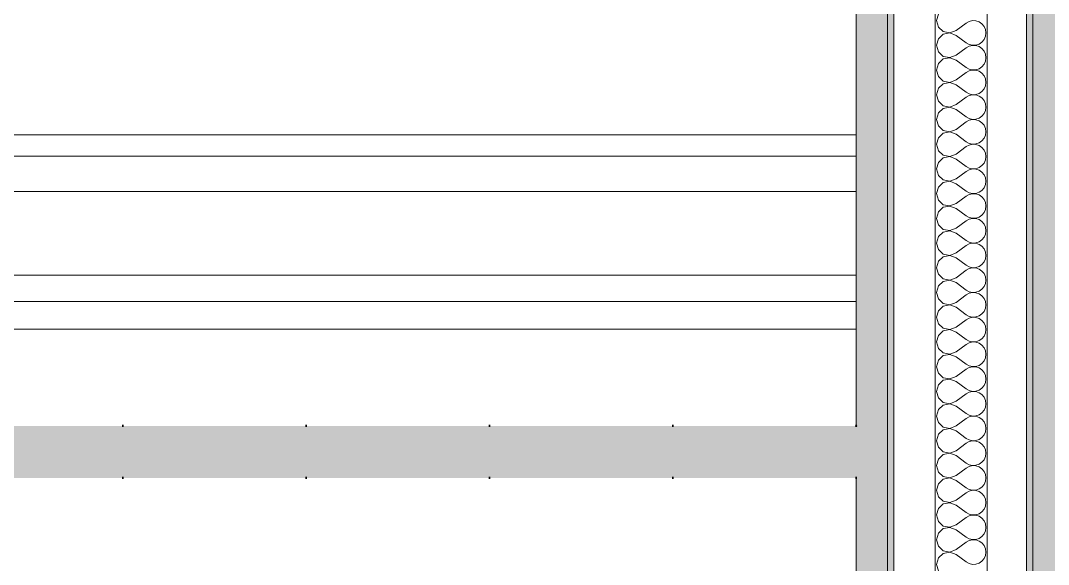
# Model space of a CAD drawing. Header units: millimetres. Extents: x -48147 to 1436659, y -488302 to 18123.
# Drawn here: x 1423516.2 to 1424011.1, y -480074.5 to -479812.5 of the extents above; entities that cross this region are included whole.
import ezdxf

# ---------------------------------------------------------------- set-up
doc = ezdxf.new("R2010")
doc.units = ezdxf.units.MM
doc.header["$MEASUREMENT"] = 0
doc.linetypes.add('Dense Dotted', pattern=[88.194442, 0, -88.194442])
doc.linetypes.add('Wipeout_Contour', pattern=[1000, 0, -1000])
for name, color, linetype in [('New_A-20-M_Ceiling', 7, 'Continuous'), ('New_A-25-M_Wall_Int', 7, 'Continuous'), ('S-280-M_STRUCT_FRAME.IFC Import', 7, 'Continuous')]:
    doc.layers.add(name, color=color, linetype=linetype)
for name, color, linetype, lineweight, true_color in [('New_A-20-M_Ceiling_Pen_No__29', 7, 'Continuous', 50, 0x2a2a2a), ('New_A-20-M_Ceiling_Pen_No__81', 7, 'Continuous', 20, 0x6a6a6a), ('New_A-25-M_Wall_Int_Pen_No__107', 7, 'Continuous', 15, 0xa6a6a6)]:
    doc.layers.add(name, color=color, linetype=linetype, lineweight=lineweight, true_color=true_color)
doc.layers.add('New_A-25-M_Wall_Int_Pen_No__1', color=7, linetype='Continuous', lineweight=13)
doc.layers.add('S-280-M_STRUCT_FRAME.IFC Import_Pen_No__90', color=8, linetype='Continuous', lineweight=20)

# ---------------------------------------------------------------- blocks, each defined once
blk = doc.blocks.new('Section Elem_362_2', base_point=(1424163.9, -483032.8))
at = {"color": 254, "linetype": 'Wipeout_Contour', "lineweight": 0, "ltscale": 6004697.684397642}
blk.add_wipeout([(1420870.32, -479894.8), (1420870.32, -479935.2), (1423918.6, -479935.2), (1423918.6, -479894.8)], dxfattribs=at).dxf.layer = 'S-280-M_STRUCT_FRAME.IFC Import'
at = {"color": 254, "linetype": 'Wipeout_Contour', "lineweight": 0, "ltscale": 6004729.257699076}
blk.add_wipeout([(1420870.32, -479944.18), (1423918.6, -479944.18), (1423918.6, -479935.2), (1420870.32, -479935.2)], dxfattribs=at).dxf.layer = 'S-280-M_STRUCT_FRAME.IFC Import'
at = {"layer": 'S-280-M_STRUCT_FRAME.IFC Import_Pen_No__90', "linetype": 'Continuous'}
blk.add_line((1423918.6, -479935.2), (1420870.32, -479935.2), dxfattribs=at)
at = {"color": 254, "linetype": 'Wipeout_Contour', "lineweight": 0, "ltscale": 6004737.378187616}
blk.add_wipeout([(1420870.32, -479944.18), (1420870.32, -479947.9), (1423918.6, -479947.9), (1423918.6, -479944.18)], dxfattribs=at).dxf.layer = 'S-280-M_STRUCT_FRAME.IFC Import'
at = {"color": 254, "linetype": 'Wipeout_Contour', "lineweight": 0, "ltscale": 6004748.197344013}
blk.add_wipeout([(1420870.32, -479961.1), (1423918.6, -479961.1), (1423918.6, -479947.9), (1420870.32, -479947.9)], dxfattribs=at).dxf.layer = 'S-280-M_STRUCT_FRAME.IFC Import'
at = {"layer": 'S-280-M_STRUCT_FRAME.IFC Import_Pen_No__90', "linetype": 'Continuous'}
for p, q in [((1423918.6, -479947.9), (1420870.32, -479947.9)), ((1423918.6, -479961.1), (1420870.32, -479961.1))]:
    blk.add_line(p, q, dxfattribs=at)
blk = doc.blocks.new('Section Elem_367_2', base_point=(1424163.9, -483032.8))
at = {"color": 254, "linetype": 'Wipeout_Contour', "lineweight": 0, "ltscale": 6004641.683943286}
blk.add_wipeout([(1420870.32, -479874.81), (1423918.6, -479874.81), (1423918.6, -479867.6), (1420870.32, -479867.6)], dxfattribs=at).dxf.layer = 'S-280-M_STRUCT_FRAME.IFC Import'
at = {"layer": 'S-280-M_STRUCT_FRAME.IFC Import_Pen_No__90', "linetype": 'Continuous'}
blk.add_line((1423918.6, -479867.6), (1420870.32, -479867.6), dxfattribs=at)
at = {"color": 254, "linetype": 'Wipeout_Contour', "lineweight": 0, "ltscale": 6004648.205094613}
blk.add_wipeout([(1420870.32, -479877.8), (1423918.6, -479877.8), (1423918.6, -479874.81), (1420870.32, -479874.81)], dxfattribs=at).dxf.layer = 'S-280-M_STRUCT_FRAME.IFC Import'
at = {"color": 254, "linetype": 'Wipeout_Contour', "lineweight": 0, "ltscale": 6004660.983956441}
blk.add_wipeout([(1420870.32, -479877.8), (1420870.32, -479894.8), (1423918.6, -479894.8), (1423918.6, -479877.8)], dxfattribs=at).dxf.layer = 'S-280-M_STRUCT_FRAME.IFC Import'
at = {"layer": 'S-280-M_STRUCT_FRAME.IFC Import_Pen_No__90', "linetype": 'Continuous'}
for p, q in [((1423918.6, -479877.8), (1420870.32, -479877.8)), ((1423918.6, -479894.8), (1420870.32, -479894.8))]:
    blk.add_line(p, q, dxfattribs=at)
blk = doc.blocks.new('*X440', base_point=(1424163.9, -483032.8))
at = {"layer": 'New_A-25-M_Wall_Int_Pen_No__107', "linetype": 'Continuous'}
for p, q in [((1423958.09, -479809.43), (1423957.2, -479812.56)), ((1423957.2, -479812.56), (1423958.09, -479815.69)), ((1423958.09, -479815.69), (1423960.49, -479817.88)), ((1423966.72, -479817.32), (1423971.49, -479813.75)), ((1423972.92, -479812.95), (1423971.49, -479813.75)), ((1423974.52, -479812.58), (1423972.92, -479812.95)), ((1423976.16, -479812.66), (1423974.52, -479812.58)), ((1423977.72, -479813.19), (1423976.16, -479812.66)), ((1423979.07, -479814.12), (1423977.72, -479813.19)), ((1423980.12, -479815.38), (1423979.07, -479814.12)), ((1423980.78, -479816.88), (1423980.12, -479815.38)), ((1423958.09, -479821.33), (1423957.2, -479824.46)), ((1423960.49, -479819.14), (1423958.09, -479821.33)), ((1423960.49, -479817.88), (1423963.69, -479818.49)), ((1423963.69, -479818.54), (1423960.49, -479819.14)), ((1423963.69, -479818.49), (1423966.72, -479817.32)), ((1423966.72, -479819.7), (1423963.69, -479818.54)), ((1423966.72, -479819.7), (1423971.49, -479823.27)), ((1423980.12, -479821.64), (1423980.78, -479820.14)), ((1423981.01, -479818.51), (1423980.78, -479816.88)), ((1423980.78, -479820.14), (1423981.01, -479818.51)), ((1423957.2, -479824.46), (1423958.09, -479827.59)), ((1423966.72, -479829.23), (1423971.49, -479825.65)), ((1423971.49, -479823.27), (1423972.92, -479824.07)), ((1423972.92, -479824.86), (1423971.49, -479825.65)), ((1423972.92, -479824.07), (1423974.52, -479824.44)), ((1423974.52, -479824.49), (1423972.92, -479824.86)), ((1423974.52, -479824.44), (1423976.16, -479824.36)), ((1423976.16, -479824.57), (1423974.52, -479824.49)), ((1423976.16, -479824.36), (1423977.72, -479823.84)), ((1423977.72, -479825.09), (1423976.16, -479824.57)), ((1423977.72, -479823.84), (1423979.07, -479822.91)), ((1423979.07, -479826.02), (1423977.72, -479825.09)), ((1423979.07, -479822.91), (1423980.12, -479821.64)), ((1423980.12, -479827.29), (1423979.07, -479826.02)), ((1423958.09, -479827.59), (1423960.49, -479829.79)), ((1423960.49, -479831.04), (1423958.09, -479833.24)), ((1423960.49, -479829.79), (1423963.69, -479830.39)), ((1423963.69, -479830.44), (1423960.49, -479831.04)), ((1423963.69, -479830.39), (1423966.72, -479829.23)), ((1423966.72, -479831.61), (1423963.69, -479830.44)), ((1423980.78, -479828.79), (1423980.12, -479827.29)), ((1423981.01, -479830.42), (1423980.78, -479828.79)), ((1423980.78, -479832.04), (1423981.01, -479830.42)), ((1423958.09, -479833.24), (1423957.2, -479836.37)), ((1423957.2, -479836.37), (1423958.09, -479839.5)), ((1423966.72, -479831.61), (1423971.49, -479835.18)), ((1423971.49, -479835.18), (1423972.92, -479835.97)), ((1423972.92, -479835.97), (1423974.52, -479836.34)), ((1423974.52, -479836.39), (1423972.92, -479836.76)), ((1423974.52, -479836.34), (1423976.16, -479836.26)), ((1423976.16, -479836.47), (1423974.52, -479836.39)), ((1423976.16, -479836.26), (1423977.72, -479835.74)), ((1423977.72, -479835.74), (1423979.07, -479834.81)), ((1423979.07, -479834.81), (1423980.12, -479833.55)), ((1423980.12, -479833.55), (1423980.78, -479832.04)), ((1423958.09, -479839.5), (1423960.49, -479841.69)), ((1423963.69, -479842.3), (1423966.72, -479841.13)), ((1423966.72, -479841.13), (1423971.49, -479837.56)), ((1423972.92, -479836.76), (1423971.49, -479837.56)), ((1423977.72, -479837), (1423976.16, -479836.47)), ((1423979.07, -479837.93), (1423977.72, -479837)), ((1423980.12, -479839.19), (1423979.07, -479837.93)), ((1423980.78, -479840.69), (1423980.12, -479839.19)), ((1423981.01, -479842.32), (1423980.78, -479840.69)), ((1423958.09, -479845.14), (1423957.2, -479848.27)), ((1423960.49, -479842.95), (1423958.09, -479845.14)), ((1423960.49, -479841.69), (1423963.69, -479842.3)), ((1423963.69, -479842.34), (1423960.49, -479842.95)), ((1423966.72, -479843.51), (1423963.69, -479842.34)), ((1423966.72, -479843.51), (1423971.49, -479847.08)), ((1423979.07, -479846.71), (1423980.12, -479845.45)), ((1423980.12, -479845.45), (1423980.78, -479843.95)), ((1423980.78, -479843.95), (1423981.01, -479842.32)), ((1423957.2, -479848.27), (1423958.09, -479851.4)), ((1423966.72, -479853.04), (1423971.49, -479849.46)), ((1423971.49, -479847.08), (1423972.92, -479847.88)), ((1423972.92, -479848.67), (1423971.49, -479849.46)), ((1423972.92, -479847.88), (1423974.52, -479848.25)), ((1423974.52, -479848.3), (1423972.92, -479848.67)), ((1423974.52, -479848.25), (1423976.16, -479848.17)), ((1423976.16, -479848.38), (1423974.52, -479848.3)), ((1423976.16, -479848.17), (1423977.72, -479847.64)), ((1423977.72, -479848.9), (1423976.16, -479848.38)), ((1423977.72, -479847.64), (1423979.07, -479846.71)), ((1423979.07, -479849.83), (1423977.72, -479848.9)), ((1423980.12, -479851.1), (1423979.07, -479849.83)), ((1423980.78, -479852.6), (1423980.12, -479851.1)), ((1423958.09, -479851.4), (1423960.49, -479853.6)), ((1423960.49, -479854.85), (1423958.09, -479857.05)), ((1423960.49, -479853.6), (1423963.69, -479854.2)), ((1423963.69, -479854.25), (1423960.49, -479854.85)), ((1423963.69, -479854.2), (1423966.72, -479853.04)), ((1423966.72, -479855.42), (1423963.69, -479854.25)), ((1423966.72, -479855.42), (1423971.49, -479858.99)), ((1423980.12, -479857.35), (1423980.78, -479855.85)), ((1423981.01, -479854.23), (1423980.78, -479852.6)), ((1423980.78, -479855.85), (1423981.01, -479854.23)), ((1423958.09, -479857.05), (1423957.2, -479860.18)), ((1423957.2, -479860.18), (1423958.09, -479863.31)), ((1423971.49, -479858.99), (1423972.92, -479859.78)), ((1423972.92, -479860.57), (1423971.49, -479861.37)), ((1423972.92, -479859.78), (1423974.52, -479860.15)), ((1423974.52, -479860.2), (1423972.92, -479860.57)), ((1423974.52, -479860.15), (1423976.16, -479860.07)), ((1423976.16, -479860.28), (1423974.52, -479860.2)), ((1423976.16, -479860.07), (1423977.72, -479859.55)), ((1423977.72, -479860.81), (1423976.16, -479860.28)), ((1423977.72, -479859.55), (1423979.07, -479858.62)), ((1423979.07, -479861.74), (1423977.72, -479860.81)), ((1423979.07, -479858.62), (1423980.12, -479857.35)), ((1423958.09, -479863.31), (1423960.49, -479865.5)), ((1423960.49, -479865.5), (1423963.69, -479866.11)), ((1423963.69, -479866.11), (1423966.72, -479864.94)), ((1423966.72, -479864.94), (1423971.49, -479861.37)), ((1423980.12, -479863), (1423979.07, -479861.74)), ((1423980.78, -479864.5), (1423980.12, -479863)), ((1423981.01, -479866.13), (1423980.78, -479864.5)), ((1423980.78, -479867.76), (1423981.01, -479866.13)), ((1423958.09, -479868.95), (1423957.2, -479872.08)), ((1423960.49, -479866.76), (1423958.09, -479868.95)), ((1423963.69, -479866.15), (1423960.49, -479866.76)), ((1423966.72, -479867.32), (1423963.69, -479866.15)), ((1423966.72, -479867.32), (1423971.49, -479870.89)), ((1423971.49, -479870.89), (1423972.92, -479871.69)), ((1423977.72, -479871.45), (1423979.07, -479870.52)), ((1423979.07, -479870.52), (1423980.12, -479869.26)), ((1423980.12, -479869.26), (1423980.78, -479867.76)), ((1423957.2, -479872.08), (1423958.09, -479875.21)), ((1423958.09, -479875.21), (1423960.49, -479877.41)), ((1423966.72, -479876.84), (1423971.49, -479873.27)), ((1423972.92, -479872.48), (1423971.49, -479873.27)), ((1423972.92, -479871.69), (1423974.52, -479872.06)), ((1423974.52, -479872.11), (1423972.92, -479872.48)), ((1423974.52, -479872.06), (1423976.16, -479871.98)), ((1423976.16, -479872.19), (1423974.52, -479872.11)), ((1423976.16, -479871.98), (1423977.72, -479871.45)), ((1423977.72, -479872.71), (1423976.16, -479872.19)), ((1423979.07, -479873.64), (1423977.72, -479872.71)), ((1423980.12, -479874.91), (1423979.07, -479873.64)), ((1423980.78, -479876.41), (1423980.12, -479874.91)), ((1423958.09, -479880.86), (1423957.2, -479883.99)), ((1423960.49, -479878.66), (1423958.09, -479880.86)), ((1423960.49, -479877.41), (1423963.69, -479878.01)), ((1423963.69, -479878.06), (1423960.49, -479878.66)), ((1423963.69, -479878.01), (1423966.72, -479876.84)), ((1423966.72, -479879.23), (1423963.69, -479878.06)), ((1423966.72, -479879.23), (1423971.49, -479882.8)), ((1423980.12, -479881.16), (1423980.78, -479879.66)), ((1423981.01, -479878.04), (1423980.78, -479876.41)), ((1423980.78, -479879.66), (1423981.01, -479878.04)), ((1423957.2, -479883.99), (1423958.09, -479887.12)), ((1423966.72, -479888.75), (1423971.49, -479885.18)), ((1423971.49, -479882.8), (1423972.92, -479883.59)), ((1423972.92, -479884.38), (1423971.49, -479885.18)), ((1423972.92, -479883.59), (1423974.52, -479883.96)), ((1423974.52, -479884.01), (1423972.92, -479884.38)), ((1423974.52, -479883.96), (1423976.16, -479883.88)), ((1423976.16, -479884.09), (1423974.52, -479884.01)), ((1423976.16, -479883.88), (1423977.72, -479883.36)), ((1423977.72, -479884.62), (1423976.16, -479884.09)), ((1423977.72, -479883.36), (1423979.07, -479882.43)), ((1423979.07, -479885.55), (1423977.72, -479884.62)), ((1423979.07, -479882.43), (1423980.12, -479881.16)), ((1423980.12, -479886.81), (1423979.07, -479885.55)), ((1423958.09, -479887.12), (1423960.49, -479889.31)), ((1423960.49, -479890.57), (1423958.09, -479892.76)), ((1423960.49, -479889.31), (1423963.69, -479889.92)), ((1423963.69, -479889.96), (1423960.49, -479890.57)), ((1423963.69, -479889.92), (1423966.72, -479888.75)), ((1423966.72, -479891.13), (1423963.69, -479889.96)), ((1423980.78, -479888.31), (1423980.12, -479886.81)), ((1423981.01, -479889.94), (1423980.78, -479888.31)), ((1423980.78, -479891.57), (1423981.01, -479889.94)), ((1423958.09, -479892.76), (1423957.2, -479895.89)), ((1423966.72, -479891.13), (1423971.49, -479894.7)), ((1423971.49, -479894.7), (1423972.92, -479895.5)), ((1423972.92, -479895.5), (1423974.52, -479895.87)), ((1423974.52, -479895.87), (1423976.16, -479895.79)), ((1423976.16, -479895.79), (1423977.72, -479895.26)), ((1423977.72, -479895.26), (1423979.07, -479894.33)), ((1423979.07, -479894.33), (1423980.12, -479893.07)), ((1423980.12, -479893.07), (1423980.78, -479891.57)), ((1423957.2, -479895.89), (1423958.09, -479899.02)), ((1423958.09, -479899.02), (1423960.49, -479901.22)), ((1423963.69, -479901.82), (1423966.72, -479900.65)), ((1423966.72, -479900.65), (1423971.49, -479897.08)), ((1423972.92, -479896.29), (1423971.49, -479897.08)), ((1423974.52, -479895.92), (1423972.92, -479896.29)), ((1423976.16, -479896), (1423974.52, -479895.92)), ((1423977.72, -479896.52), (1423976.16, -479896)), ((1423979.07, -479897.45), (1423977.72, -479896.52)), ((1423980.12, -479898.72), (1423979.07, -479897.45)), ((1423980.78, -479900.22), (1423980.12, -479898.72)), ((1423981.01, -479901.84), (1423980.78, -479900.22)), ((1423958.09, -479904.67), (1423957.2, -479907.8)), ((1423960.49, -479902.47), (1423958.09, -479904.67)), ((1423960.49, -479901.22), (1423963.69, -479901.82)), ((1423963.69, -479901.87), (1423960.49, -479902.47)), ((1423966.72, -479903.04), (1423963.69, -479901.87)), ((1423966.72, -479903.04), (1423971.49, -479906.61)), ((1423979.07, -479906.24), (1423980.12, -479904.97)), ((1423980.12, -479904.97), (1423980.78, -479903.47)), ((1423980.78, -479903.47), (1423981.01, -479901.84)), ((1423957.2, -479907.8), (1423958.09, -479910.93)), ((1423966.72, -479912.56), (1423971.49, -479908.99)), ((1423971.49, -479906.61), (1423972.92, -479907.4)), ((1423972.92, -479908.19), (1423971.49, -479908.99)), ((1423972.92, -479907.4), (1423974.52, -479907.77)), ((1423974.52, -479907.82), (1423972.92, -479908.19)), ((1423974.52, -479907.77), (1423976.16, -479907.69)), ((1423976.16, -479907.9), (1423974.52, -479907.82)), ((1423976.16, -479907.69), (1423977.72, -479907.17)), ((1423977.72, -479908.43), (1423976.16, -479907.9)), ((1423977.72, -479907.17), (1423979.07, -479906.24)), ((1423979.07, -479909.36), (1423977.72, -479908.43)), ((1423980.12, -479910.62), (1423979.07, -479909.36)), ((1423980.78, -479912.12), (1423980.12, -479910.62)), ((1423958.09, -479910.93), (1423960.49, -479913.12)), ((1423960.49, -479914.38), (1423958.09, -479916.57)), ((1423960.49, -479913.12), (1423963.69, -479913.73)), ((1423963.69, -479913.77), (1423960.49, -479914.38)), ((1423963.69, -479913.73), (1423966.72, -479912.56)), ((1423966.72, -479914.94), (1423963.69, -479913.77)), ((1423966.72, -479914.94), (1423971.49, -479918.51)), ((1423980.12, -479916.88), (1423980.78, -479915.38)), ((1423981.01, -479913.75), (1423980.78, -479912.12)), ((1423980.78, -479915.38), (1423981.01, -479913.75)), ((1423958.09, -479916.57), (1423957.2, -479919.7)), ((1423957.2, -479919.7), (1423958.09, -479922.83)), ((1423971.49, -479918.51), (1423972.92, -479919.31)), ((1423972.92, -479920.1), (1423971.49, -479920.89)), ((1423972.92, -479919.31), (1423974.52, -479919.68)), ((1423974.52, -479919.73), (1423972.92, -479920.1)), ((1423974.52, -479919.68), (1423976.16, -479919.6)), ((1423976.16, -479919.81), (1423974.52, -479919.73)), ((1423976.16, -479919.6), (1423977.72, -479919.07)), ((1423977.72, -479920.33), (1423976.16, -479919.81)), ((1423977.72, -479919.07), (1423979.07, -479918.14)), ((1423979.07, -479921.26), (1423977.72, -479920.33)), ((1423979.07, -479918.14), (1423980.12, -479916.88)), ((1423958.09, -479922.83), (1423960.49, -479925.03)), ((1423960.49, -479925.03), (1423963.69, -479925.63)), ((1423963.69, -479925.63), (1423966.72, -479924.46)), ((1423966.72, -479924.46), (1423971.49, -479920.89)), ((1423980.12, -479922.52), (1423979.07, -479921.26)), ((1423980.78, -479924.03), (1423980.12, -479922.52)), ((1423981.01, -479925.65), (1423980.78, -479924.03)), ((1423958.09, -479928.48), (1423957.2, -479931.61)), ((1423960.49, -479926.28), (1423958.09, -479928.48)), ((1423963.69, -479925.68), (1423960.49, -479926.28)), ((1423966.72, -479926.84), (1423963.69, -479925.68)), ((1423966.72, -479926.84), (1423971.49, -479930.42)), ((1423971.49, -479930.42), (1423972.92, -479931.21)), ((1423977.72, -479930.98), (1423979.07, -479930.05)), ((1423979.07, -479930.05), (1423980.12, -479928.78)), ((1423980.12, -479928.78), (1423980.78, -479927.28)), ((1423980.78, -479927.28), (1423981.01, -479925.65)), ((1423957.2, -479931.61), (1423958.09, -479934.74)), ((1423958.09, -479934.74), (1423960.49, -479936.93)), ((1423966.72, -479936.37), (1423971.49, -479932.8)), ((1423972.92, -479932), (1423971.49, -479932.8)), ((1423972.92, -479931.21), (1423974.52, -479931.58)), ((1423974.52, -479931.63), (1423972.92, -479932)), ((1423974.52, -479931.58), (1423976.16, -479931.5)), ((1423976.16, -479931.71), (1423974.52, -479931.63)), ((1423976.16, -479931.5), (1423977.72, -479930.98)), ((1423977.72, -479932.23), (1423976.16, -479931.71)), ((1423979.07, -479933.16), (1423977.72, -479932.23)), ((1423980.12, -479934.43), (1423979.07, -479933.16)), ((1423980.78, -479935.93), (1423980.12, -479934.43)), ((1423958.09, -479940.38), (1423957.2, -479943.51)), ((1423960.49, -479938.19), (1423958.09, -479940.38)), ((1423960.49, -479936.93), (1423963.69, -479937.53)), ((1423963.69, -479937.58), (1423960.49, -479938.19)), ((1423963.69, -479937.53), (1423966.72, -479936.37)), ((1423966.72, -479938.75), (1423963.69, -479937.58)), ((1423966.72, -479938.75), (1423971.49, -479942.32)), ((1423980.12, -479940.69), (1423980.78, -479939.19)), ((1423981.01, -479937.56), (1423980.78, -479935.93)), ((1423980.78, -479939.19), (1423981.01, -479937.56)), ((1423957.2, -479943.51), (1423958.09, -479946.64)), ((1423966.72, -479948.27), (1423971.49, -479944.7)), ((1423971.49, -479942.32), (1423972.92, -479943.12)), ((1423972.92, -479943.91), (1423971.49, -479944.7)), ((1423972.92, -479943.12), (1423974.52, -479943.49)), ((1423974.52, -479943.54), (1423972.92, -479943.91)), ((1423974.52, -479943.49), (1423976.16, -479943.41)), ((1423976.16, -479943.61), (1423974.52, -479943.54)), ((1423976.16, -479943.41), (1423977.72, -479942.88)), ((1423977.72, -479944.14), (1423976.16, -479943.61)), ((1423977.72, -479942.88), (1423979.07, -479941.95)), ((1423979.07, -479945.07), (1423977.72, -479944.14)), ((1423979.07, -479941.95), (1423980.12, -479940.69)), ((1423980.12, -479946.33), (1423979.07, -479945.07)), ((1423958.09, -479946.64), (1423960.49, -479948.84)), ((1423960.49, -479950.09), (1423958.09, -479952.29)), ((1423960.49, -479948.84), (1423963.69, -479949.44)), ((1423963.69, -479949.49), (1423960.49, -479950.09)), ((1423963.69, -479949.44), (1423966.72, -479948.27)), ((1423966.72, -479950.65), (1423963.69, -479949.49)), ((1423980.78, -479947.84), (1423980.12, -479946.33)), ((1423981.01, -479949.46), (1423980.78, -479947.84)), ((1423980.78, -479951.09), (1423981.01, -479949.46)), ((1423958.09, -479952.29), (1423957.2, -479955.42)), ((1423966.72, -479950.65), (1423971.49, -479954.23)), ((1423971.49, -479954.23), (1423972.92, -479955.02)), ((1423972.92, -479955.02), (1423974.52, -479955.39)), ((1423976.16, -479955.31), (1423977.72, -479954.79)), ((1423977.72, -479954.79), (1423979.07, -479953.86)), ((1423979.07, -479953.86), (1423980.12, -479952.59)), ((1423980.12, -479952.59), (1423980.78, -479951.09)), ((1423957.2, -479955.42), (1423958.09, -479958.55)), ((1423958.09, -479958.55), (1423960.49, -479960.74)), ((1423963.69, -479961.34), (1423966.72, -479960.18)), ((1423966.72, -479960.18), (1423971.49, -479956.61)), ((1423972.92, -479955.81), (1423971.49, -479956.61)), ((1423974.52, -479955.44), (1423972.92, -479955.81)), ((1423974.52, -479955.39), (1423976.16, -479955.31)), ((1423976.16, -479955.52), (1423974.52, -479955.44)), ((1423977.72, -479956.04), (1423976.16, -479955.52)), ((1423979.07, -479956.97), (1423977.72, -479956.04)), ((1423980.12, -479958.24), (1423979.07, -479956.97)), ((1423980.78, -479959.74), (1423980.12, -479958.24)), ((1423981.01, -479961.37), (1423980.78, -479959.74)), ((1423958.09, -479964.19), (1423957.2, -479967.32)), ((1423960.49, -479962), (1423958.09, -479964.19)), ((1423960.49, -479960.74), (1423963.69, -479961.34)), ((1423963.69, -479961.39), (1423960.49, -479962)), ((1423966.72, -479962.56), (1423963.69, -479961.39)), ((1423966.72, -479962.56), (1423971.49, -479966.13)), ((1423979.07, -479965.76), (1423980.12, -479964.5)), ((1423980.12, -479964.5), (1423980.78, -479962.99)), ((1423980.78, -479962.99), (1423981.01, -479961.37)), ((1423957.2, -479967.32), (1423958.09, -479970.45)), ((1423966.72, -479972.08), (1423971.49, -479968.51)), ((1423971.49, -479966.13), (1423972.92, -479966.92)), ((1423972.92, -479967.72), (1423971.49, -479968.51)), ((1423972.92, -479966.92), (1423974.52, -479967.3)), ((1423974.52, -479967.34), (1423972.92, -479967.72)), ((1423974.52, -479967.3), (1423976.16, -479967.22)), ((1423976.16, -479967.42), (1423974.52, -479967.34)), ((1423976.16, -479967.22), (1423977.72, -479966.69)), ((1423977.72, -479967.95), (1423976.16, -479967.42)), ((1423977.72, -479966.69), (1423979.07, -479965.76)), ((1423979.07, -479968.88), (1423977.72, -479967.95)), ((1423980.12, -479970.14), (1423979.07, -479968.88)), ((1423958.09, -479970.45), (1423960.49, -479972.64)), ((1423960.49, -479973.9), (1423958.09, -479976.1)), ((1423960.49, -479972.64), (1423963.69, -479973.25)), ((1423963.69, -479973.3), (1423960.49, -479973.9)), ((1423963.69, -479973.25), (1423966.72, -479972.08)), ((1423966.72, -479974.46), (1423963.69, -479973.3)), ((1423966.72, -479974.46), (1423971.49, -479978.04)), ((1423980.78, -479971.65), (1423980.12, -479970.14)), ((1423980.12, -479976.4), (1423980.78, -479974.9)), ((1423981.01, -479973.27), (1423980.78, -479971.65)), ((1423980.78, -479974.9), (1423981.01, -479973.27)), ((1423958.09, -479976.1), (1423957.2, -479979.23)), ((1423957.2, -479979.23), (1423958.09, -479982.35)), ((1423971.49, -479978.04), (1423972.92, -479978.83)), ((1423972.92, -479979.62), (1423971.49, -479980.42)), ((1423972.92, -479978.83), (1423974.52, -479979.2)), ((1423974.52, -479979.25), (1423972.92, -479979.62)), ((1423974.52, -479979.2), (1423976.16, -479979.12)), ((1423976.16, -479979.33), (1423974.52, -479979.25)), ((1423976.16, -479979.12), (1423977.72, -479978.6)), ((1423977.72, -479979.85), (1423976.16, -479979.33)), ((1423977.72, -479978.6), (1423979.07, -479977.67)), ((1423979.07, -479980.78), (1423977.72, -479979.85)), ((1423979.07, -479977.67), (1423980.12, -479976.4)), ((1423958.09, -479982.35), (1423960.49, -479984.55)), ((1423960.49, -479984.55), (1423963.69, -479985.15)), ((1423963.69, -479985.15), (1423966.72, -479983.99)), ((1423966.72, -479983.99), (1423971.49, -479980.42)), ((1423980.12, -479982.05), (1423979.07, -479980.78)), ((1423980.78, -479983.55), (1423980.12, -479982.05)), ((1423981.01, -479985.18), (1423980.78, -479983.55)), ((1423958.09, -479988), (1423957.2, -479991.13)), ((1423960.49, -479985.81), (1423958.09, -479988)), ((1423963.69, -479985.2), (1423960.49, -479985.81)), ((1423966.72, -479986.37), (1423963.69, -479985.2)), ((1423966.72, -479986.37), (1423971.49, -479989.94)), ((1423977.72, -479990.5), (1423979.07, -479989.57)), ((1423979.07, -479989.57), (1423980.12, -479988.31)), ((1423980.12, -479988.31), (1423980.78, -479986.8)), ((1423980.78, -479986.8), (1423981.01, -479985.18)), ((1423957.2, -479991.13), (1423958.09, -479994.26)), ((1423958.09, -479994.26), (1423960.49, -479996.45)), ((1423966.72, -479995.89), (1423971.49, -479992.32)), ((1423971.49, -479989.94), (1423972.92, -479990.73)), ((1423972.92, -479991.53), (1423971.49, -479992.32)), ((1423972.92, -479990.73), (1423974.52, -479991.11)), ((1423974.52, -479991.15), (1423972.92, -479991.53)), ((1423974.52, -479991.11), (1423976.16, -479991.03)), ((1423976.16, -479991.23), (1423974.52, -479991.15)), ((1423976.16, -479991.03), (1423977.72, -479990.5)), ((1423977.72, -479991.76), (1423976.16, -479991.23)), ((1423979.07, -479992.69), (1423977.72, -479991.76)), ((1423980.12, -479993.95), (1423979.07, -479992.69)), ((1423980.78, -479995.46), (1423980.12, -479993.95)), ((1423960.49, -479997.71), (1423958.09, -479999.91)), ((1423960.49, -479996.45), (1423963.69, -479997.06)), ((1423963.69, -479997.11), (1423960.49, -479997.71)), ((1423963.69, -479997.06), (1423966.72, -479995.89)), ((1423966.72, -479998.27), (1423963.69, -479997.11)), ((1423966.72, -479998.27), (1423971.49, -480001.84)), ((1423980.12, -480000.21), (1423980.78, -479998.71)), ((1423981.01, -479997.08), (1423980.78, -479995.46)), ((1423980.78, -479998.71), (1423981.01, -479997.08)), ((1423958.09, -479999.91), (1423957.2, -480003.04)), ((1423957.2, -480003.04), (1423958.09, -480006.16)), ((1423966.72, -480007.8), (1423971.49, -480004.23)), ((1423971.49, -480001.84), (1423972.92, -480002.64)), ((1423972.92, -480003.43), (1423971.49, -480004.23)), ((1423972.92, -480002.64), (1423974.52, -480003.01)), ((1423974.52, -480003.06), (1423972.92, -480003.43)), ((1423974.52, -480003.01), (1423976.16, -480002.93)), ((1423976.16, -480003.14), (1423974.52, -480003.06)), ((1423976.16, -480002.93), (1423977.72, -480002.41)), ((1423977.72, -480003.66), (1423976.16, -480003.14)), ((1423977.72, -480002.41), (1423979.07, -480001.48)), ((1423979.07, -480004.59), (1423977.72, -480003.66)), ((1423979.07, -480001.48), (1423980.12, -480000.21)), ((1423980.12, -480005.86), (1423979.07, -480004.59)), ((1423958.09, -480006.16), (1423960.49, -480008.36)), ((1423960.49, -480009.62), (1423958.09, -480011.81)), ((1423960.49, -480008.36), (1423963.69, -480008.96)), ((1423963.69, -480009.01), (1423960.49, -480009.62)), ((1423963.69, -480008.96), (1423966.72, -480007.8)), ((1423966.72, -480010.18), (1423963.69, -480009.01)), ((1423980.78, -480007.36), (1423980.12, -480005.86)), ((1423981.01, -480008.99), (1423980.78, -480007.36)), ((1423980.78, -480010.61), (1423981.01, -480008.99)), ((1423958.09, -480011.81), (1423957.2, -480014.94)), ((1423966.72, -480010.18), (1423971.49, -480013.75)), ((1423971.49, -480013.75), (1423972.92, -480014.54)), ((1423972.92, -480014.54), (1423974.52, -480014.92)), ((1423976.16, -480014.84), (1423977.72, -480014.31)), ((1423977.72, -480014.31), (1423979.07, -480013.38)), ((1423979.07, -480013.38), (1423980.12, -480012.12)), ((1423980.12, -480012.12), (1423980.78, -480010.61)), ((1423957.2, -480014.94), (1423958.09, -480018.07)), ((1423958.09, -480018.07), (1423960.49, -480020.26)), ((1423966.72, -480019.7), (1423971.49, -480016.13)), ((1423972.92, -480015.34), (1423971.49, -480016.13)), ((1423974.52, -480014.96), (1423972.92, -480015.34)), ((1423974.52, -480014.92), (1423976.16, -480014.84)), ((1423976.16, -480015.04), (1423974.52, -480014.96)), ((1423977.72, -480015.57), (1423976.16, -480015.04)), ((1423979.07, -480016.5), (1423977.72, -480015.57)), ((1423980.12, -480017.76), (1423979.07, -480016.5)), ((1423980.78, -480019.27), (1423980.12, -480017.76)), ((1423981.01, -480020.89), (1423980.78, -480019.27)), ((1423958.09, -480023.72), (1423957.2, -480026.84)), ((1423960.49, -480021.52), (1423958.09, -480023.72)), ((1423960.49, -480020.26), (1423963.69, -480020.87)), ((1423963.69, -480020.92), (1423960.49, -480021.52)), ((1423963.69, -480020.87), (1423966.72, -480019.7)), ((1423966.72, -480022.08), (1423963.69, -480020.92)), ((1423966.72, -480022.08), (1423971.49, -480025.65)), ((1423979.07, -480025.29), (1423980.12, -480024.02)), ((1423980.12, -480024.02), (1423980.78, -480022.52)), ((1423980.78, -480022.52), (1423981.01, -480020.89)), ((1423957.2, -480026.84), (1423958.09, -480029.97)), ((1423966.72, -480031.61), (1423971.49, -480028.04)), ((1423971.49, -480025.65), (1423972.92, -480026.45)), ((1423972.92, -480027.24), (1423971.49, -480028.04)), ((1423972.92, -480026.45), (1423974.52, -480026.82)), ((1423974.52, -480026.87), (1423972.92, -480027.24)), ((1423974.52, -480026.82), (1423976.16, -480026.74)), ((1423976.16, -480026.95), (1423974.52, -480026.87)), ((1423976.16, -480026.74), (1423977.72, -480026.22)), ((1423977.72, -480027.47), (1423976.16, -480026.95)), ((1423977.72, -480026.22), (1423979.07, -480025.29)), ((1423979.07, -480028.4), (1423977.72, -480027.47)), ((1423980.12, -480029.67), (1423979.07, -480028.4)), ((1423958.09, -480029.97), (1423960.49, -480032.17)), ((1423960.49, -480033.43), (1423958.09, -480035.62)), ((1423960.49, -480032.17), (1423963.69, -480032.77)), ((1423963.69, -480032.82), (1423960.49, -480033.43)), ((1423963.69, -480032.77), (1423966.72, -480031.61)), ((1423966.72, -480033.99), (1423963.69, -480032.82)), ((1423966.72, -480033.99), (1423971.49, -480037.56)), ((1423980.78, -480031.17), (1423980.12, -480029.67)), ((1423980.12, -480035.93), (1423980.78, -480034.42)), ((1423981.01, -480032.8), (1423980.78, -480031.17)), ((1423980.78, -480034.42), (1423981.01, -480032.8)), ((1423958.09, -480035.62), (1423957.2, -480038.75)), ((1423957.2, -480038.75), (1423958.09, -480041.88)), ((1423971.49, -480037.56), (1423972.92, -480038.35)), ((1423972.92, -480039.15), (1423971.49, -480039.94)), ((1423972.92, -480038.35), (1423974.52, -480038.73)), ((1423974.52, -480038.77), (1423972.92, -480039.15)), ((1423974.52, -480038.73), (1423976.16, -480038.65)), ((1423976.16, -480038.85), (1423974.52, -480038.77)), ((1423976.16, -480038.65), (1423977.72, -480038.12)), ((1423977.72, -480039.38), (1423976.16, -480038.85)), ((1423977.72, -480038.12), (1423979.07, -480037.19)), ((1423979.07, -480040.31), (1423977.72, -480039.38)), ((1423979.07, -480037.19), (1423980.12, -480035.93)), ((1423958.09, -480041.88), (1423960.49, -480044.07)), ((1423960.49, -480044.07), (1423963.69, -480044.68)), ((1423963.69, -480044.68), (1423966.72, -480043.51)), ((1423966.72, -480043.51), (1423971.49, -480039.94)), ((1423980.12, -480041.57), (1423979.07, -480040.31)), ((1423980.78, -480043.08), (1423980.12, -480041.57)), ((1423981.01, -480044.7), (1423980.78, -480043.08)), ((1423958.09, -480047.52), (1423957.2, -480050.65)), ((1423960.49, -480045.33), (1423958.09, -480047.52)), ((1423963.69, -480044.73), (1423960.49, -480045.33)), ((1423966.72, -480045.89), (1423963.69, -480044.73)), ((1423966.72, -480045.89), (1423971.49, -480049.46)), ((1423977.72, -480050.03), (1423979.07, -480049.1)), ((1423979.07, -480049.1), (1423980.12, -480047.83)), ((1423980.12, -480047.83), (1423980.78, -480046.33)), ((1423980.78, -480046.33), (1423981.01, -480044.7)), ((1423957.2, -480050.65), (1423958.09, -480053.78)), ((1423958.09, -480053.78), (1423960.49, -480055.98)), ((1423966.72, -480055.42), (1423971.49, -480051.84)), ((1423971.49, -480049.46), (1423972.92, -480050.26)), ((1423972.92, -480051.05), (1423971.49, -480051.84)), ((1423972.92, -480050.26), (1423974.52, -480050.63)), ((1423974.52, -480050.68), (1423972.92, -480051.05)), ((1423974.52, -480050.63), (1423976.16, -480050.55)), ((1423976.16, -480050.76), (1423974.52, -480050.68)), ((1423976.16, -480050.55), (1423977.72, -480050.03)), ((1423977.72, -480051.28), (1423976.16, -480050.76)), ((1423979.07, -480052.21), (1423977.72, -480051.28)), ((1423980.12, -480053.48), (1423979.07, -480052.21)), ((1423980.78, -480054.98), (1423980.12, -480053.48)), ((1423960.49, -480057.23), (1423958.09, -480059.43)), ((1423960.49, -480055.98), (1423963.69, -480056.58)), ((1423963.69, -480056.63), (1423960.49, -480057.23)), ((1423963.69, -480056.58), (1423966.72, -480055.42)), ((1423966.72, -480057.8), (1423963.69, -480056.63)), ((1423966.72, -480057.8), (1423971.49, -480061.37)), ((1423980.12, -480059.74), (1423980.78, -480058.23)), ((1423981.01, -480056.61), (1423980.78, -480054.98)), ((1423980.78, -480058.23), (1423981.01, -480056.61)), ((1423958.09, -480059.43), (1423957.2, -480062.56)), ((1423957.2, -480062.56), (1423958.09, -480065.69)), ((1423966.72, -480067.32), (1423971.49, -480063.75)), ((1423971.49, -480061.37), (1423972.92, -480062.16)), ((1423972.92, -480062.95), (1423971.49, -480063.75)), ((1423972.92, -480062.16), (1423974.52, -480062.53)), ((1423974.52, -480062.58), (1423972.92, -480062.95)), ((1423974.52, -480062.53), (1423976.16, -480062.46)), ((1423976.16, -480062.66), (1423974.52, -480062.58)), ((1423976.16, -480062.46), (1423977.72, -480061.93)), ((1423977.72, -480063.19), (1423976.16, -480062.66)), ((1423977.72, -480061.93), (1423979.07, -480061)), ((1423979.07, -480064.12), (1423977.72, -480063.19)), ((1423979.07, -480061), (1423980.12, -480059.74)), ((1423980.12, -480065.38), (1423979.07, -480064.12)), ((1423958.09, -480065.69), (1423960.49, -480067.88)), ((1423960.49, -480067.88), (1423963.69, -480068.49)), ((1423963.69, -480068.54), (1423960.49, -480069.14)), ((1423963.69, -480068.49), (1423966.72, -480067.32)), ((1423966.72, -480069.7), (1423963.69, -480068.54)), ((1423980.78, -480066.88), (1423980.12, -480065.38)), ((1423981.01, -480068.51), (1423980.78, -480066.88)), ((1423980.78, -480070.14), (1423981.01, -480068.51)), ((1423958.09, -480071.33), (1423957.2, -480074.46)), ((1423960.49, -480069.14), (1423958.09, -480071.33)), ((1423966.72, -480069.7), (1423971.49, -480073.27)), ((1423971.49, -480073.27), (1423972.92, -480074.07)), ((1423976.16, -480074.36), (1423977.72, -480073.84)), ((1423977.72, -480073.84), (1423979.07, -480072.91)), ((1423979.07, -480072.91), (1423980.12, -480071.64)), ((1423980.12, -480071.64), (1423980.78, -480070.14)), ((1423957.2, -480074.46), (1423958.09, -480077.59)), ((1423972.92, -480074.07), (1423974.52, -480074.44)), ((1423974.52, -480074.44), (1423976.16, -480074.36))]:
    blk.add_line(p, q, dxfattribs=at)
blk = doc.blocks.new('Section Elem_410_2', base_point=(1424163.9, -483032.8))
at = {"layer": 'New_A-25-M_Wall_Int_Pen_No__107', "linetype": 'Continuous'}
for points in [[(1423918.6, -479432.8), (1423918.6, -483032.8), (1423933.6, -483032.8), (1423933.6, -479432.8)], [(1424003.6, -483032.8), (1424018.6, -483032.8), (1424018.6, -479432.8), (1424003.6, -479432.8)]]:
    blk.add_hatch(color=256, dxfattribs=at).paths.add_polyline_path(points)
at = {"layer": 'New_A-25-M_Wall_Int_Pen_No__107', "linetype": 'Continuous', "lineweight": 0, "true_color": 0x535353}
blk.add_hatch(color=251, dxfattribs=at).paths.add_polyline_path([(1423933.6, -483032.8), (1423936.6, -483032.8), (1423936.6, -479432.8), (1423933.6, -479432.8)])
at = {"layer": 'New_A-25-M_Wall_Int_Pen_No__1', "linetype": 'Continuous'}
for p, q in [((1423918.6, -479432.8), (1423918.6, -480007.8)), ((1423933.6, -479432.8), (1423933.6, -483032.8)), ((1424003.6, -479432.8), (1424003.6, -483032.8)), ((1423918.6, -480032.8), (1423918.6, -483032.8))]:
    blk.add_line(p, q, dxfattribs=at)
at = {"color": 254, "linetype": 'Wipeout_Contour', "lineweight": 0, "ltscale": 6012269.916096348}
blk.add_wipeout([(1423936.6, -483032.8), (1423956.6, -483032.8), (1423956.6, -479432.8), (1423936.6, -479432.8)], dxfattribs=at).dxf.layer = 'New_A-25-M_Wall_Int'
at = {"layer": 'New_A-25-M_Wall_Int_Pen_No__1', "linetype": 'Continuous'}
blk.add_line((1423936.6, -479432.8), (1423936.6, -483032.8), dxfattribs=at)
at = {"color": 254, "linetype": 'Wipeout_Contour', "lineweight": 0, "ltscale": 6012355.178622401}
blk.add_wipeout([(1423956.6, -483032.8), (1423981.6, -483032.8), (1423981.6, -479432.8), (1423956.6, -479432.8)], dxfattribs=at).dxf.layer = 'New_A-25-M_Wall_Int'
at = {"layer": 'New_A-25-M_Wall_Int_Pen_No__1', "linetype": 'Continuous'}
blk.add_line((1423956.6, -479432.8), (1423956.6, -483032.8), dxfattribs=at)
at = {"layer": 'New_A-25-M_Wall_Int'}
blk.add_blockref('*X440', (1424163.9, -483032.8), dxfattribs=at)
at = {"color": 254, "linetype": 'Wipeout_Contour', "lineweight": 0, "ltscale": 6012438.546540481}
blk.add_wipeout([(1423981.6, -483032.8), (1424000.6, -483032.8), (1424000.6, -479432.8), (1423981.6, -479432.8)], dxfattribs=at).dxf.layer = 'New_A-25-M_Wall_Int'
at = {"layer": 'New_A-25-M_Wall_Int_Pen_No__107', "linetype": 'Continuous', "lineweight": 0, "true_color": 0x535353}
blk.add_hatch(color=251, dxfattribs=at).paths.add_polyline_path([(1424000.6, -483032.8), (1424003.6, -483032.8), (1424003.6, -479432.8), (1424000.6, -479432.8)])
at = {"layer": 'New_A-25-M_Wall_Int_Pen_No__1', "linetype": 'Continuous'}
for p, q in [((1423981.6, -479432.8), (1423981.6, -483032.8)), ((1424000.6, -479432.8), (1424000.6, -483032.8))]:
    blk.add_line(p, q, dxfattribs=at)
blk = doc.blocks.new('Section Elem_411_2', base_point=(1424163.9, -483032.8))
at = {"layer": 'New_A-20-M_Ceiling_Pen_No__81', "linetype": 'Continuous', "lineweight": 0, "true_color": 0x353535}
blk.add_hatch(color=250, dxfattribs=at).paths.add_polyline_path([(1423918.6, -480007.8), (1420870.32, -480007.8), (1420870.32, -480032.8), (1423918.6, -480032.8)])
at = {"layer": 'New_A-20-M_Ceiling_Pen_No__29', "linetype": 'Dense Dotted'}
for p, q in [((1423918.6, -480007.8), (1420870.32, -480007.8)), ((1423918.6, -480007.8), (1423918.6, -480032.8)), ((1423918.6, -480032.8), (1420870.32, -480032.8))]:
    blk.add_line(p, q, dxfattribs=at)

msp = doc.modelspace()

# ---------------------------------------------------------------- block references
at = {"layer": 'S-280-M_STRUCT_FRAME.IFC Import'}
msp.add_blockref('Section Elem_362_2', (1424163.9, -483032.8), dxfattribs=at)

# ---------------------------------------------------------------- next in the draw order: block references
msp.add_blockref('Section Elem_367_2', (1424163.9, -483032.8), dxfattribs=at)

# ---------------------------------------------------------------- next in the draw order: block references
at = {"layer": 'New_A-25-M_Wall_Int'}
msp.add_blockref('Section Elem_410_2', (1424163.9, -483032.8), dxfattribs=at)

# ---------------------------------------------------------------- next in the draw order: block references
at = {"layer": 'New_A-20-M_Ceiling'}
msp.add_blockref('Section Elem_411_2', (1424163.9, -483032.8), dxfattribs=at)

doc.saveas('drawing.dxf')
